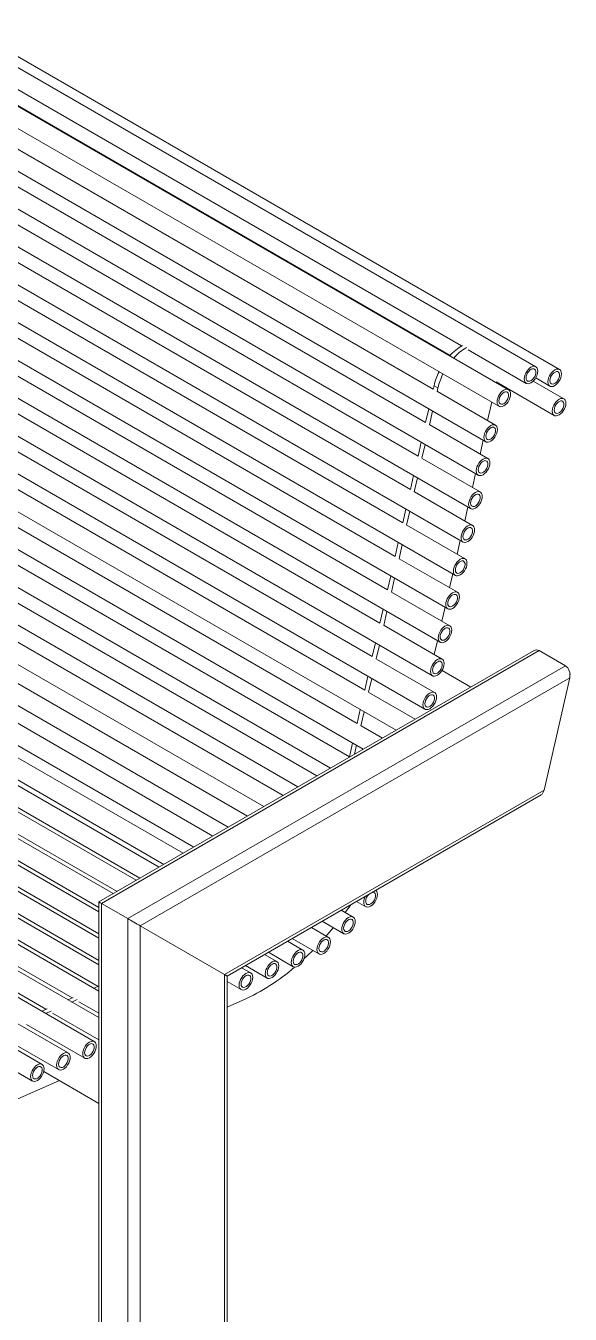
# Model space of a CAD drawing. Header units: millimetres. Extents: x -196 to 4512, y 61 to 3299.
# Drawn here: x 4066 to 4331, y 1122 to 1748 of the extents above; entities that cross this region are included whole.
import ezdxf

# ---------------------------------------------------------------- set-up
doc = ezdxf.new("R2010")
doc.units = ezdxf.units.MM
doc.layers.add('ZANO_R', color=7, linetype='Continuous', lineweight=0)

msp = doc.modelspace()

# ---------------------------------------------------------------- linework, layer by layer
at = {"layer": 'ZANO_R'}
for p, q in [((4314.33, 1582.4), (3522.37, 2039.59)), ((4325.87, 1581.04), (3533.91, 2038.23)), ((4301.09, 1571.22), (3509.13, 2028.41)), ((3504.47, 2020.33), (4296.43, 1563.14)), ((3498.09, 2003.1), (4290.05, 1545.91)), ((3494.39, 1986.84), (4286.35, 1529.65)), ((3490.68, 1970.58), (4282.64, 1513.39)), ((3486.98, 1954.32), (4278.94, 1497.13)), ((3483.27, 1938.05), (4275.23, 1480.87)), ((3479.56, 1921.79), (4271.52, 1464.61)), ((3475.86, 1905.53), (4267.82, 1448.34)), ((3472.15, 1889.27), (4264.11, 1432.08)), ((3468.45, 1873.01), (4260.41, 1415.82)), ((3464.74, 1856.75), (4246.32, 1405.55)), ((3461.04, 1840.49), (4230.39, 1396.35)), ((3457.33, 1824.23), (4214.45, 1387.15)), ((3453.63, 1808), (4198.54, 1377.97)), ((4191.38, 1373.83), (3452.82, 1800.19)), ((3448.15, 1792.11), (4182.04, 1368.44)), ((4173.98, 1363.79), (3444.32, 1785.01)), ((3439.65, 1776.93), (4164.64, 1358.4)), ((4157.24, 1354.13), (3433.57, 1771.89)), ((4142.67, 1345.72), (3421.52, 1762.03)), ((4131.06, 1339.01), (3409.04, 1755.83)), ((4119.9, 1332.57), (3396.35, 1750.27)), ((4108.74, 1326.13), (3383.67, 1744.71)), ((4101.7, 1317.31), (3370.98, 1739.14)), ((4101.7, 1304.42), (3358.29, 1733.58)), ((4036.72, 1731.88), (4278.18, 1592.49)), ((4101.7, 1291.54), (3345.61, 1728.02)), ((4101.7, 1278.65), (3332.92, 1722.46)), ((4099.51, 1254.15), (3307.55, 1711.33)), ((4101.7, 1265.77), (3320.23, 1716.9)), ((4264.43, 1571.48), (4021.78, 1711.56)), ((4050.4, 1716.27), (4272.68, 1587.94)), ((4086.82, 1248.58), (3294.86, 1705.77)), ((4074.13, 1243.02), (3282.17, 1700.21)), ((4260.73, 1555.21), (4018.07, 1695.3)), ((4257.02, 1538.95), (4014.36, 1679.04)), ((4253.32, 1522.69), (4010.66, 1662.78)), ((4249.61, 1506.43), (4006.95, 1646.52)), ((4245.91, 1490.17), (4003.25, 1630.26)), ((4242.2, 1473.91), (3999.54, 1613.99)), ((4238.49, 1457.65), (3995.84, 1597.73)), ((4281.37, 1590.64), (4309.66, 1574.31)), ((4234.79, 1441.39), (3992.13, 1581.47)), ((4264.82, 1573.18), (4264.43, 1571.47)), ((4266.71, 1572.09), (4264.82, 1573.18)), ((4295.05, 1575.03), (4323.34, 1558.7)), ((4295.1, 1574.68), (4295.17, 1574.96)), ((4328, 1566.78), (4313.09, 1575.39)), ((4314.29, 1576.95), (4321.21, 1572.96)), ((4266.71, 1572.09), (4266.32, 1570.38)), ((4294.72, 1553.99), (4266.43, 1570.32)), ((4231.08, 1425.13), (3988.42, 1565.21)), ((4262.26, 1561.95), (4260.73, 1555.21)), ((4264.15, 1560.86), (4262.61, 1554.12)), ((4290.89, 1556.2), (4292.93, 1565.16)), ((4227.38, 1408.87), (3984.72, 1548.95)), ((4291.01, 1537.73), (4262.73, 1554.06)), ((4258.56, 1545.69), (4257.02, 1538.95)), ((4260.44, 1544.6), (4258.91, 1537.86)), ((4287.19, 1539.94), (4288.72, 1546.68)), ((4287.31, 1521.47), (4259.02, 1537.8)), ((4223.67, 1392.61), (3981.01, 1532.69)), ((4254.85, 1529.43), (4253.32, 1522.69)), ((4283.48, 1523.68), (4285.02, 1530.42)), ((4256.74, 1528.34), (4255.2, 1521.6)), ((4283.6, 1505.21), (4255.32, 1521.54)), ((4207.87, 1383.36), (3977.31, 1516.46)), ((4251.15, 1513.17), (4249.61, 1506.43)), ((4253.03, 1512.08), (4251.5, 1505.34)), ((4279.78, 1507.42), (4281.31, 1514.16)), ((4279.9, 1488.95), (4251.61, 1505.28)), ((4247.44, 1496.91), (4245.9, 1490.17)), ((4249.33, 1495.82), (4247.79, 1489.08)), ((4276.07, 1491.16), (4277.61, 1497.89)), ((4276.19, 1472.69), (4247.91, 1489.02)), ((4243.74, 1480.65), (4242.2, 1473.9)), ((4245.62, 1479.56), (4244.08, 1472.82)), ((4272.36, 1474.9), (4273.9, 1481.63)), ((4272.48, 1456.43), (4244.2, 1472.76)), ((3947.92, 1464.19), (4147.91, 1348.74)), ((4240.03, 1464.39), (4238.49, 1457.64)), ((4241.92, 1463.3), (4240.38, 1456.56)), ((4268.66, 1458.64), (4270.19, 1465.37)), ((3935.87, 1454.33), (4133.34, 1340.33)), ((4268.78, 1440.17), (4240.49, 1456.49)), ((3923.39, 1448.12), (4121.73, 1333.63)), ((4236.32, 1448.13), (4234.79, 1441.38)), ((4264.95, 1442.38), (4266.49, 1449.11)), ((3910.7, 1442.56), (4110.57, 1327.18)), ((4313.53, 1444.35), (4101.7, 1322.06)), ((4102.95, 1321.34), (4315.93, 1444.29)), ((4238.21, 1447.04), (4236.67, 1440.29)), ((4328.75, 1436.89), (4315.93, 1444.29)), ((3898.02, 1437), (4101.7, 1319.42)), ((4115.77, 1313.94), (4328.75, 1436.89)), ((4265.07, 1423.91), (4236.79, 1440.23)), ((4330.06, 1435.61), (4330.06, 1435.61)), ((4330.06, 1435.61), (4330.06, 1435.6)), ((4330.06, 1435.61), (4330.06, 1435.61)), ((3885.33, 1431.44), (4101.7, 1306.53)), ((4121.8, 1310.45), (4330.85, 1431.14)), ((4232.62, 1431.86), (4231.08, 1425.12)), ((4234.5, 1430.78), (4232.97, 1424.03)), ((4282.76, 1426.59), (4268.73, 1434.69)), ((4318.4, 1376.48), (4330.85, 1431.14)), ((4330.9, 1433.42), (4331.06, 1432.99)), ((4330.96, 1432.97), (4331.06, 1432.99)), ((4331.06, 1432.99), (4330.98, 1432.64)), ((3872.64, 1425.88), (4101.7, 1293.65)), ((4255.66, 1410.94), (4233.08, 1423.97)), ((3859.96, 1420.31), (4101.38, 1280.95)), ((3847.27, 1414.75), (4088.69, 1275.38)), ((4228.91, 1415.6), (4227.38, 1408.86)), ((4230.8, 1414.51), (4229.26, 1407.77)), ((3834.58, 1409.19), (4076, 1269.82)), ((4239.72, 1401.74), (4229.38, 1407.71)), ((4225.21, 1399.34), (4223.67, 1392.6)), ((4227.09, 1398.25), (4226.1, 1393.88)), ((4162.91, 1286.72), (4318.4, 1376.48)), ((4164.16, 1286), (4316.87, 1374.15)), ((4101.7, 1322.06), (4101.7, 1000.89)), ((4102.95, 1321.34), (4115.77, 1313.94)), ((4102.95, 1000.17), (4102.95, 1321.34)), ((4225.52, 1314.71), (4219.71, 1318.06)), ((4227.11, 1322.34), (4231.61, 1319.74)), ((4115.77, 992.77), (4115.77, 1313.94)), ((4121.8, 1310.45), (4162.91, 1286.72)), ((4121.8, 992.77), (4121.8, 1310.45)), ((4210.38, 1312.67), (4220.86, 1306.62)), ((4195.81, 1304.27), (4208.81, 1296.76)), ((4213.48, 1304.84), (4205.14, 1309.66)), ((4184.2, 1297.56), (4196.33, 1290.56)), ((4201, 1298.64), (4193.53, 1302.95)), ((4173.04, 1291.12), (4183.65, 1285)), ((4188.31, 1293.08), (4182.37, 1296.51)), ((4164.16, 1286), (4162.91, 1286.72)), ((4162.91, 1016.5), (4162.91, 1286.72)), ((4164.16, 1017.22), (4164.16, 1286)), ((4175.63, 1287.52), (4171.21, 1290.07)), ((4101.7, 1281.09), (4099.3, 1280.04)), ((4101.7, 1279.17), (4101.19, 1278.95)), ((4164.16, 1283.36), (4170.96, 1279.43)), ((4089.25, 1275.63), (4086.62, 1274.47)), ((4091.13, 1274.54), (4088.5, 1273.38)), ((4091.93, 1273.51), (4101.7, 1267.88)), ((4164.16, 1270.92), (4171.86, 1274.29)), ((4076.56, 1270.07), (4073.93, 1268.91)), ((4078.45, 1268.98), (4075.81, 1267.82)), ((4079.24, 1267.95), (4101.7, 1254.99)), ((4066.56, 1262.39), (4094.84, 1246.06)), ((4053.87, 1256.83), (4082.15, 1240.5)), ((4041.18, 1251.27), (4069.47, 1234.94)), ((3996.78, 1197.53), (4082.55, 1235.14)), ((4074.92, 1239.54), (4101.7, 1224.08))]:
    msp.add_line(p, q, dxfattribs=at)
at = {"layer": 'ZANO_R', "flags": 128}
for points in [[(4308.69, 1576.45), (4308.78, 1575.65), (4309.02, 1574.99), (4309.41, 1574.49), (4309.93, 1574.19), (4310.56, 1574.1), (4311.26, 1574.22), (4311.99, 1574.55), (4312.73, 1575.06), (4313.42, 1575.75), (4314.05, 1576.56), (4314.57, 1577.47), (4314.97, 1578.42), (4315.21, 1579.36), (4315.29, 1580.26), (4315.21, 1581.06), (4314.97, 1581.73), (4314.57, 1582.22), (4314.05, 1582.52), (4313.42, 1582.62), (4312.73, 1582.49), (4311.99, 1582.17), (4311.26, 1581.65), (4310.56, 1580.96), (4309.93, 1580.15), (4309.41, 1579.24), (4309.02, 1578.29), (4308.78, 1577.35), (4308.69, 1576.45)], [(4309.64, 1576.99), (4309.72, 1576.31), (4309.98, 1575.78), (4310.38, 1575.44), (4310.91, 1575.31), (4311.51, 1575.41), (4312.15, 1575.73), (4312.78, 1576.25), (4313.35, 1576.92), (4313.82, 1577.69), (4314.15, 1578.52), (4314.33, 1579.33), (4314.33, 1580.07), (4314.15, 1580.69), (4313.82, 1581.13), (4313.35, 1581.36), (4312.78, 1581.38), (4312.15, 1581.16), (4311.51, 1580.74), (4310.91, 1580.15), (4310.38, 1579.42), (4309.98, 1578.61), (4309.72, 1577.78), (4309.64, 1576.99)], [(4320.24, 1575.1), (4320.32, 1574.3), (4320.57, 1573.63), (4320.96, 1573.14), (4321.48, 1572.83), (4322.11, 1572.74), (4322.81, 1572.86), (4323.54, 1573.19), (4324.27, 1573.71), (4324.97, 1574.39), (4325.6, 1575.21), (4326.12, 1576.11), (4326.51, 1577.06), (4326.76, 1578.01), (4326.84, 1578.91), (4326.76, 1579.71), (4326.51, 1580.37), (4326.12, 1580.87), (4325.6, 1581.17), (4324.97, 1581.26), (4324.27, 1581.14), (4323.54, 1580.81), (4322.81, 1580.29), (4322.11, 1579.61), (4321.48, 1578.79), (4320.96, 1577.89), (4320.57, 1576.94), (4320.32, 1575.99), (4320.24, 1575.1)], [(4321.18, 1575.64), (4321.27, 1574.96), (4321.53, 1574.42), (4321.93, 1574.08), (4322.46, 1573.96), (4323.06, 1574.06), (4323.7, 1574.38), (4324.33, 1574.89), (4324.9, 1575.56), (4325.37, 1576.34), (4325.7, 1577.16), (4325.88, 1577.98), (4325.88, 1578.72), (4325.7, 1579.33), (4325.37, 1579.77), (4324.9, 1580.01), (4324.33, 1580.02), (4323.7, 1579.81), (4323.06, 1579.39), (4322.46, 1578.79), (4321.93, 1578.06), (4321.53, 1577.25), (4321.27, 1576.43), (4321.18, 1575.64)], [(4295.46, 1565.28), (4295.54, 1564.48), (4295.79, 1563.81), (4296.18, 1563.32), (4296.7, 1563.02), (4297.33, 1562.92), (4298.02, 1563.04), (4298.76, 1563.37), (4299.49, 1563.89), (4300.19, 1564.58), (4300.82, 1565.39), (4301.34, 1566.3), (4301.73, 1567.25), (4301.98, 1568.19), (4302.06, 1569.09), (4301.98, 1569.89), (4301.73, 1570.55), (4301.34, 1571.05), (4300.82, 1571.35), (4300.19, 1571.44), (4299.49, 1571.32), (4298.76, 1570.99), (4298.02, 1570.47), (4297.33, 1569.79), (4296.7, 1568.97), (4296.18, 1568.07), (4295.79, 1567.12), (4295.54, 1566.17), (4295.46, 1565.28)], [(4296.4, 1565.82), (4296.49, 1565.14), (4296.74, 1564.61), (4297.15, 1564.27), (4297.67, 1564.14), (4298.28, 1564.24), (4298.92, 1564.56), (4299.55, 1565.07), (4300.12, 1565.74), (4300.59, 1566.52), (4300.92, 1567.35), (4301.09, 1568.16), (4301.09, 1568.9), (4300.92, 1569.52), (4300.59, 1569.96), (4300.12, 1570.19), (4299.55, 1570.2), (4298.92, 1569.99), (4298.28, 1569.57), (4297.67, 1568.97), (4297.15, 1568.24), (4296.74, 1567.43), (4296.49, 1566.61), (4296.4, 1565.82)], [(4322.37, 1560.84), (4322.45, 1560.04), (4322.7, 1559.37), (4323.09, 1558.88), (4323.61, 1558.57), (4324.24, 1558.48), (4324.94, 1558.6), (4325.67, 1558.93), (4326.41, 1559.45), (4327.1, 1560.13), (4327.73, 1560.95), (4328.25, 1561.85), (4328.64, 1562.8), (4328.89, 1563.75), (4328.97, 1564.65), (4328.89, 1565.45), (4328.64, 1566.11), (4328.25, 1566.61), (4327.73, 1566.91), (4327.1, 1567), (4326.41, 1566.88), (4325.67, 1566.55), (4324.94, 1566.03), (4324.24, 1565.35), (4323.61, 1564.53), (4323.09, 1563.63), (4322.7, 1562.68), (4322.45, 1561.73), (4322.37, 1560.84)], [(4323.31, 1561.38), (4323.4, 1560.7), (4323.66, 1560.16), (4324.06, 1559.82), (4324.59, 1559.7), (4325.19, 1559.8), (4325.83, 1560.12), (4326.46, 1560.63), (4327.03, 1561.3), (4327.5, 1562.08), (4327.83, 1562.9), (4328.01, 1563.72), (4328.01, 1564.46), (4327.83, 1565.07), (4327.5, 1565.51), (4327.03, 1565.75), (4326.46, 1565.76), (4325.83, 1565.55), (4325.19, 1565.13), (4324.59, 1564.53), (4324.06, 1563.8), (4323.66, 1562.99), (4323.4, 1562.16), (4323.31, 1561.38)], [(4289.09, 1548.05), (4289.17, 1547.25), (4289.41, 1546.58), (4289.81, 1546.09), (4290.33, 1545.78), (4290.95, 1545.69), (4291.65, 1545.81), (4292.39, 1546.14), (4293.12, 1546.66), (4293.82, 1547.34), (4294.44, 1548.16), (4294.97, 1549.07), (4295.36, 1550.01), (4295.6, 1550.96), (4295.68, 1551.86), (4295.6, 1552.66), (4295.36, 1553.32), (4294.97, 1553.82), (4294.44, 1554.12), (4293.82, 1554.21), (4293.12, 1554.09), (4292.39, 1553.76), (4291.65, 1553.24), (4290.95, 1552.56), (4290.33, 1551.74), (4289.81, 1550.84), (4289.41, 1549.89), (4289.17, 1548.94), (4289.09, 1548.05)], [(4290.03, 1548.59), (4290.12, 1547.91), (4290.37, 1547.37), (4290.78, 1547.03), (4291.3, 1546.91), (4291.91, 1547.01), (4292.55, 1547.33), (4293.17, 1547.84), (4293.74, 1548.51), (4294.21, 1549.29), (4294.55, 1550.12), (4294.72, 1550.93), (4294.72, 1551.67), (4294.55, 1552.28), (4294.21, 1552.72), (4293.74, 1552.96), (4293.17, 1552.97), (4292.55, 1552.76), (4291.91, 1552.34), (4291.3, 1551.74), (4290.78, 1551.01), (4290.37, 1550.2), (4290.12, 1549.38), (4290.03, 1548.59)], [(4285.38, 1531.79), (4285.46, 1530.99), (4285.71, 1530.32), (4286.1, 1529.83), (4286.62, 1529.52), (4287.25, 1529.43), (4287.95, 1529.55), (4288.68, 1529.88), (4289.41, 1530.4), (4290.11, 1531.08), (4290.74, 1531.9), (4291.26, 1532.8), (4291.65, 1533.75), (4291.9, 1534.7), (4291.98, 1535.6), (4291.9, 1536.4), (4291.65, 1537.06), (4291.26, 1537.56), (4290.74, 1537.86), (4290.11, 1537.95), (4289.41, 1537.83), (4288.68, 1537.5), (4287.95, 1536.98), (4287.25, 1536.3), (4286.62, 1535.48), (4286.1, 1534.58), (4285.71, 1533.63), (4285.46, 1532.68), (4285.38, 1531.79)], [(4286.32, 1532.33), (4286.41, 1531.65), (4286.67, 1531.11), (4287.07, 1530.77), (4287.6, 1530.65), (4288.2, 1530.75), (4288.84, 1531.07), (4289.47, 1531.58), (4290.04, 1532.25), (4290.51, 1533.03), (4290.84, 1533.85), (4291.01, 1534.67), (4291.01, 1535.41), (4290.84, 1536.02), (4290.51, 1536.46), (4290.04, 1536.7), (4289.47, 1536.71), (4288.84, 1536.5), (4288.2, 1536.08), (4287.6, 1535.48), (4287.07, 1534.75), (4286.67, 1533.94), (4286.41, 1533.11), (4286.32, 1532.33)], [(4281.67, 1515.52), (4281.76, 1514.72), (4282, 1514.06), (4282.39, 1513.56), (4282.92, 1513.26), (4283.54, 1513.17), (4284.24, 1513.29), (4284.97, 1513.62), (4285.71, 1514.14), (4286.41, 1514.82), (4287.03, 1515.64), (4287.55, 1516.54), (4287.95, 1517.49), (4288.19, 1518.44), (4288.27, 1519.33), (4288.19, 1520.13), (4287.95, 1520.8), (4287.55, 1521.29), (4287.03, 1521.6), (4286.41, 1521.69), (4285.71, 1521.57), (4284.97, 1521.24), (4284.24, 1520.72), (4283.54, 1520.04), (4282.92, 1519.22), (4282.39, 1518.32), (4282, 1517.37), (4281.76, 1516.42), (4281.67, 1515.52)], [(4282.62, 1516.07), (4282.7, 1515.39), (4282.96, 1514.85), (4283.37, 1514.51), (4283.89, 1514.39), (4284.49, 1514.49), (4285.13, 1514.81), (4285.76, 1515.32), (4286.33, 1515.99), (4286.8, 1516.77), (4287.14, 1517.59), (4287.31, 1518.41), (4287.31, 1519.15), (4287.14, 1519.76), (4286.8, 1520.2), (4286.33, 1520.44), (4285.76, 1520.45), (4285.13, 1520.24), (4284.49, 1519.82), (4283.89, 1519.22), (4283.37, 1518.49), (4282.96, 1517.68), (4282.7, 1516.85), (4282.62, 1516.07)], [(4277.97, 1499.26), (4278.05, 1498.46), (4278.3, 1497.8), (4278.69, 1497.3), (4279.21, 1497), (4279.84, 1496.91), (4280.53, 1497.03), (4281.27, 1497.36), (4282, 1497.88), (4282.7, 1498.56), (4283.33, 1499.38), (4283.85, 1500.28), (4284.24, 1501.23), (4284.49, 1502.18), (4284.57, 1503.07), (4284.49, 1503.87), (4284.24, 1504.54), (4283.85, 1505.03), (4283.33, 1505.34), (4282.7, 1505.43), (4282, 1505.31), (4281.27, 1504.98), (4280.53, 1504.46), (4279.84, 1503.78), (4279.21, 1502.96), (4278.69, 1502.06), (4278.3, 1501.11), (4278.05, 1500.16), (4277.97, 1499.26)], [(4278.91, 1499.81), (4279, 1499.12), (4279.25, 1498.59), (4279.66, 1498.25), (4280.18, 1498.13), (4280.79, 1498.23), (4281.43, 1498.55), (4282.06, 1499.06), (4282.63, 1499.73), (4283.1, 1500.51), (4283.43, 1501.33), (4283.6, 1502.15), (4283.6, 1502.89), (4283.43, 1503.5), (4283.1, 1503.94), (4282.63, 1504.18), (4282.06, 1504.19), (4281.43, 1503.98), (4280.79, 1503.56), (4280.18, 1502.96), (4279.66, 1502.23), (4279.25, 1501.42), (4279, 1500.59), (4278.91, 1499.81)], [(4274.26, 1483), (4274.35, 1482.2), (4274.59, 1481.54), (4274.98, 1481.04), (4275.51, 1480.74), (4276.13, 1480.65), (4276.83, 1480.77), (4277.56, 1481.1), (4278.3, 1481.62), (4278.99, 1482.3), (4279.62, 1483.12), (4280.14, 1484.02), (4280.54, 1484.97), (4280.78, 1485.92), (4280.86, 1486.81), (4280.78, 1487.61), (4280.54, 1488.28), (4280.14, 1488.77), (4279.62, 1489.07), (4278.99, 1489.17), (4278.3, 1489.05), (4277.56, 1488.72), (4276.83, 1488.2), (4276.13, 1487.51), (4275.51, 1486.7), (4274.98, 1485.79), (4274.59, 1484.84), (4274.35, 1483.9), (4274.26, 1483)], [(4275.21, 1483.55), (4275.29, 1482.86), (4275.55, 1482.33), (4275.95, 1481.99), (4276.48, 1481.87), (4277.08, 1481.97), (4277.72, 1482.29), (4278.35, 1482.8), (4278.92, 1483.47), (4279.39, 1484.25), (4279.72, 1485.07), (4279.9, 1485.89), (4279.9, 1486.63), (4279.72, 1487.24), (4279.39, 1487.68), (4278.92, 1487.92), (4278.35, 1487.93), (4277.72, 1487.72), (4277.08, 1487.3), (4276.48, 1486.7), (4275.95, 1485.97), (4275.55, 1485.16), (4275.29, 1484.33), (4275.21, 1483.55)], [(4270.56, 1466.74), (4270.64, 1465.94), (4270.88, 1465.28), (4271.28, 1464.78), (4271.8, 1464.48), (4272.43, 1464.39), (4273.12, 1464.51), (4273.86, 1464.84), (4274.59, 1465.36), (4275.29, 1466.04), (4275.91, 1466.86), (4276.44, 1467.76), (4276.83, 1468.71), (4277.07, 1469.66), (4277.16, 1470.55), (4277.07, 1471.35), (4276.83, 1472.02), (4276.44, 1472.51), (4275.91, 1472.81), (4275.29, 1472.91), (4274.59, 1472.79), (4273.86, 1472.46), (4273.12, 1471.94), (4272.43, 1471.25), (4271.8, 1470.44), (4271.28, 1469.53), (4270.88, 1468.58), (4270.64, 1467.64), (4270.56, 1466.74)], [(4271.5, 1467.29), (4271.59, 1466.6), (4271.84, 1466.07), (4272.25, 1465.73), (4272.77, 1465.6), (4273.38, 1465.71), (4274.02, 1466.02), (4274.65, 1466.54), (4275.22, 1467.21), (4275.69, 1467.98), (4276.02, 1468.81), (4276.19, 1469.62), (4276.19, 1470.37), (4276.02, 1470.98), (4275.69, 1471.42), (4275.22, 1471.66), (4274.65, 1471.67), (4274.02, 1471.46), (4273.38, 1471.04), (4272.77, 1470.44), (4272.25, 1469.71), (4271.84, 1468.9), (4271.59, 1468.07), (4271.5, 1467.29)], [(4266.85, 1450.48), (4266.93, 1449.68), (4267.18, 1449.02), (4267.57, 1448.52), (4268.09, 1448.22), (4268.72, 1448.13), (4269.42, 1448.25), (4270.15, 1448.58), (4270.89, 1449.1), (4271.58, 1449.78), (4272.21, 1450.59), (4272.73, 1451.5), (4273.12, 1452.45), (4273.37, 1453.4), (4273.45, 1454.29), (4273.37, 1455.09), (4273.12, 1455.76), (4272.73, 1456.25), (4272.21, 1456.55), (4271.58, 1456.65), (4270.89, 1456.52), (4270.15, 1456.2), (4269.42, 1455.68), (4268.72, 1454.99), (4268.09, 1454.18), (4267.57, 1453.27), (4267.18, 1452.32), (4266.93, 1451.38), (4266.85, 1450.48)], [(4267.79, 1451.03), (4267.88, 1450.34), (4268.14, 1449.81), (4268.54, 1449.47), (4269.07, 1449.34), (4269.67, 1449.44), (4270.31, 1449.76), (4270.94, 1450.28), (4271.51, 1450.95), (4271.98, 1451.72), (4272.31, 1452.55), (4272.49, 1453.36), (4272.49, 1454.1), (4272.31, 1454.72), (4271.98, 1455.16), (4271.51, 1455.39), (4270.94, 1455.41), (4270.31, 1455.19), (4269.67, 1454.77), (4269.07, 1454.18), (4268.54, 1453.45), (4268.14, 1452.64), (4267.88, 1451.81), (4267.79, 1451.03)], [(4263.15, 1434.22), (4263.23, 1433.42), (4263.47, 1432.76), (4263.87, 1432.26), (4264.39, 1431.96), (4265.01, 1431.87), (4265.71, 1431.99), (4266.45, 1432.31), (4267.18, 1432.83), (4267.88, 1433.52), (4268.5, 1434.33), (4269.03, 1435.24), (4269.42, 1436.19), (4269.66, 1437.13), (4269.75, 1438.03), (4269.66, 1438.83), (4269.42, 1439.49), (4269.03, 1439.99), (4268.5, 1440.29), (4267.88, 1440.38), (4267.18, 1440.26), (4266.45, 1439.94), (4265.71, 1439.42), (4265.01, 1438.73), (4264.39, 1437.92), (4263.87, 1437.01), (4263.47, 1436.06), (4263.23, 1435.12), (4263.15, 1434.22)], [(4264.09, 1434.76), (4264.18, 1434.08), (4264.43, 1433.55), (4264.84, 1433.21), (4265.36, 1433.08), (4265.97, 1433.18), (4266.61, 1433.5), (4267.23, 1434.02), (4267.8, 1434.69), (4268.27, 1435.46), (4268.61, 1436.29), (4268.78, 1437.1), (4268.78, 1437.84), (4268.61, 1438.46), (4268.27, 1438.9), (4267.8, 1439.13), (4267.23, 1439.15), (4266.61, 1438.93), (4265.97, 1438.51), (4265.36, 1437.92), (4264.84, 1437.19), (4264.43, 1436.38), (4264.18, 1435.55), (4264.09, 1434.76)], [(4259.44, 1417.96), (4259.52, 1417.16), (4259.77, 1416.49), (4260.16, 1416), (4260.68, 1415.7), (4261.31, 1415.6), (4262.01, 1415.73), (4262.74, 1416.05), (4263.47, 1416.57), (4264.17, 1417.26), (4264.8, 1418.07), (4265.32, 1418.98), (4265.71, 1419.93), (4265.96, 1420.87), (4266.04, 1421.77), (4265.96, 1422.57), (4265.71, 1423.23), (4265.32, 1423.73), (4264.8, 1424.03), (4264.17, 1424.12), (4263.47, 1424), (4262.74, 1423.67), (4262.01, 1423.16), (4261.31, 1422.47), (4260.68, 1421.66), (4260.16, 1420.75), (4259.77, 1419.8), (4259.52, 1418.85), (4259.44, 1417.96)], [(4260.38, 1418.5), (4260.47, 1417.82), (4260.73, 1417.29), (4261.13, 1416.95), (4261.66, 1416.82), (4262.26, 1416.92), (4262.9, 1417.24), (4263.53, 1417.76), (4264.1, 1418.43), (4264.57, 1419.2), (4264.9, 1420.03), (4265.07, 1420.84), (4265.07, 1421.58), (4264.9, 1422.2), (4264.57, 1422.64), (4264.1, 1422.87), (4263.53, 1422.88), (4262.9, 1422.67), (4262.26, 1422.25), (4261.66, 1421.65), (4261.13, 1420.92), (4260.73, 1420.12), (4260.47, 1419.29), (4260.38, 1418.5)], [(4230.65, 1321.87), (4230.73, 1321.07), (4230.97, 1320.41), (4231.37, 1319.91), (4231.89, 1319.61), (4232.52, 1319.52), (4233.21, 1319.64), (4233.95, 1319.97), (4234.68, 1320.49), (4235.38, 1321.17), (4236, 1321.99), (4236.53, 1322.89), (4236.92, 1323.84), (4237.16, 1324.79), (4237.25, 1325.68), (4237.16, 1326.48), (4236.92, 1327.15), (4236.53, 1327.64), (4236.43, 1327.72)], [(4231.59, 1322.42), (4231.68, 1321.73), (4231.93, 1321.2), (4232.34, 1320.86), (4232.86, 1320.74), (4233.47, 1320.84), (4234.11, 1321.16), (4234.74, 1321.67), (4235.31, 1322.34), (4235.78, 1323.12), (4236.11, 1323.94), (4236.28, 1324.76), (4236.28, 1325.5), (4236.11, 1326.11), (4235.78, 1326.55), (4235.31, 1326.79), (4234.87, 1326.82)], [(4221.61, 1316.97), (4221.99, 1317.49), (4224.28, 1320.7)], [(4219.89, 1308.76), (4219.97, 1307.96), (4220.22, 1307.29), (4220.61, 1306.8), (4221.13, 1306.5), (4221.76, 1306.4), (4222.46, 1306.53), (4223.19, 1306.85), (4223.93, 1307.37), (4224.62, 1308.06), (4225.25, 1308.87), (4225.77, 1309.78), (4226.16, 1310.73), (4226.41, 1311.67), (4226.49, 1312.57), (4226.41, 1313.37), (4226.16, 1314.03), (4225.77, 1314.53), (4225.25, 1314.83), (4224.62, 1314.92), (4223.93, 1314.8), (4223.19, 1314.47), (4222.46, 1313.96), (4221.76, 1313.27), (4221.13, 1312.46), (4220.61, 1311.55), (4220.22, 1310.6), (4219.97, 1309.66), (4219.89, 1308.76)], [(4220.83, 1309.3), (4220.92, 1308.62), (4221.18, 1308.09), (4221.58, 1307.75), (4222.11, 1307.62), (4222.71, 1307.72), (4223.35, 1308.04), (4223.98, 1308.56), (4224.55, 1309.23), (4225.02, 1310), (4225.35, 1310.83), (4225.53, 1311.64), (4225.53, 1312.38), (4225.35, 1313), (4225.02, 1313.44), (4224.55, 1313.67), (4223.98, 1313.68), (4223.35, 1313.47), (4222.71, 1313.05), (4222.11, 1312.46), (4221.58, 1311.72), (4221.18, 1310.92), (4220.92, 1310.09), (4220.83, 1309.3)], [(4207.85, 1298.9), (4207.93, 1298.1), (4208.17, 1297.43), (4208.57, 1296.94), (4209.09, 1296.63), (4209.72, 1296.54), (4210.41, 1296.66), (4211.15, 1296.99), (4211.88, 1297.51), (4212.58, 1298.19), (4213.2, 1299.01), (4213.73, 1299.91), (4214.12, 1300.86), (4214.36, 1301.81), (4214.45, 1302.71), (4214.36, 1303.51), (4214.12, 1304.17), (4213.73, 1304.67), (4213.2, 1304.97), (4212.58, 1305.06), (4211.88, 1304.94), (4211.15, 1304.61), (4210.41, 1304.09), (4209.72, 1303.41), (4209.09, 1302.59), (4208.57, 1301.69), (4208.17, 1300.74), (4207.93, 1299.79), (4207.85, 1298.9)], [(4208.79, 1299.44), (4208.88, 1298.76), (4209.13, 1298.22), (4209.54, 1297.88), (4210.06, 1297.76), (4210.67, 1297.86), (4211.31, 1298.18), (4211.94, 1298.69), (4212.51, 1299.36), (4212.98, 1300.14), (4213.31, 1300.97), (4213.48, 1301.78), (4213.48, 1302.52), (4213.31, 1303.13), (4212.98, 1303.57), (4212.51, 1303.81), (4211.94, 1303.82), (4211.31, 1303.61), (4210.67, 1303.19), (4210.06, 1302.59), (4209.54, 1301.86), (4209.13, 1301.05), (4208.88, 1300.23), (4208.79, 1299.44)], [(4212.37, 1305.48), (4212.89, 1306.08), (4215.82, 1309.53)], [(4195.37, 1292.69), (4195.45, 1291.89), (4195.69, 1291.23), (4196.09, 1290.73), (4196.61, 1290.43), (4197.24, 1290.34), (4197.93, 1290.46), (4198.67, 1290.79), (4199.4, 1291.31), (4200.1, 1291.99), (4200.73, 1292.81), (4201.25, 1293.71), (4201.64, 1294.66), (4201.88, 1295.61), (4201.97, 1296.5), (4201.88, 1297.3), (4201.64, 1297.97), (4201.25, 1298.46), (4200.73, 1298.77), (4200.1, 1298.86), (4199.4, 1298.74), (4198.67, 1298.41), (4197.93, 1297.89), (4197.24, 1297.21), (4196.61, 1296.39), (4196.09, 1295.49), (4195.69, 1294.54), (4195.45, 1293.59), (4195.37, 1292.69)], [(4196.31, 1293.24), (4196.4, 1292.55), (4196.65, 1292.02), (4197.06, 1291.68), (4197.58, 1291.56), (4198.19, 1291.66), (4198.83, 1291.98), (4199.46, 1292.49), (4200.03, 1293.16), (4200.5, 1293.94), (4200.83, 1294.76), (4201, 1295.58), (4201, 1296.32), (4200.83, 1296.93), (4200.5, 1297.37), (4200.03, 1297.61), (4199.46, 1297.62), (4198.83, 1297.41), (4198.19, 1296.99), (4197.58, 1296.39), (4197.06, 1295.66), (4196.65, 1294.85), (4196.4, 1294.02), (4196.31, 1293.24)], [(4201.53, 1294.36), (4203.12, 1295.85), (4205.82, 1298.49)], [(4182.68, 1287.13), (4182.76, 1286.33), (4183.01, 1285.67), (4183.4, 1285.17), (4183.92, 1284.87), (4184.55, 1284.78), (4185.25, 1284.9), (4185.98, 1285.23), (4186.72, 1285.75), (4187.41, 1286.43), (4188.04, 1287.25), (4188.56, 1288.15), (4188.95, 1289.1), (4189.2, 1290.05), (4189.28, 1290.94), (4189.2, 1291.74), (4188.95, 1292.41), (4188.56, 1292.9), (4188.04, 1293.2), (4187.41, 1293.3), (4186.72, 1293.18), (4185.98, 1292.85), (4185.25, 1292.33), (4184.55, 1291.64), (4183.92, 1290.83), (4183.4, 1289.92), (4183.01, 1288.97), (4182.76, 1288.03), (4182.68, 1287.13)], [(4183.62, 1287.68), (4183.71, 1286.99), (4183.97, 1286.46), (4184.37, 1286.12), (4184.9, 1285.99), (4185.5, 1286.1), (4186.14, 1286.41), (4186.77, 1286.93), (4187.34, 1287.6), (4187.81, 1288.38), (4188.14, 1289.2), (4188.32, 1290.01), (4188.32, 1290.76), (4188.14, 1291.37), (4187.81, 1291.81), (4187.34, 1292.05), (4186.77, 1292.06), (4186.14, 1291.85), (4185.5, 1291.43), (4184.9, 1290.83), (4184.37, 1290.1), (4183.97, 1289.29), (4183.71, 1288.46), (4183.62, 1287.68)], [(4169.99, 1281.57), (4170.08, 1280.77), (4170.32, 1280.11), (4170.71, 1279.61), (4171.24, 1279.31), (4171.86, 1279.22), (4172.56, 1279.34), (4173.29, 1279.66), (4174.03, 1280.18), (4174.73, 1280.87), (4175.35, 1281.68), (4175.87, 1282.59), (4176.27, 1283.54), (4176.51, 1284.48), (4176.59, 1285.38), (4176.51, 1286.18), (4176.27, 1286.85), (4175.87, 1287.34), (4175.35, 1287.64), (4174.73, 1287.74), (4174.03, 1287.61), (4173.29, 1287.29), (4172.56, 1286.77), (4171.86, 1286.08), (4171.24, 1285.27), (4170.71, 1284.36), (4170.32, 1283.41), (4170.08, 1282.47), (4169.99, 1281.57)], [(4170.94, 1282.11), (4171.02, 1281.43), (4171.28, 1280.9), (4171.69, 1280.56), (4172.21, 1280.43), (4172.81, 1280.53), (4173.46, 1280.85), (4174.08, 1281.37), (4174.65, 1282.04), (4175.12, 1282.81), (4175.46, 1283.64), (4175.63, 1284.45), (4175.63, 1285.19), (4175.46, 1285.81), (4175.12, 1286.25), (4174.65, 1286.48), (4174.08, 1286.5), (4173.46, 1286.28), (4172.81, 1285.86), (4172.21, 1285.27), (4171.69, 1284.54), (4171.28, 1283.73), (4171.02, 1282.9), (4170.94, 1282.11)], [(4093.87, 1248.2), (4093.96, 1247.4), (4094.2, 1246.73), (4094.59, 1246.24), (4095.12, 1245.94), (4095.74, 1245.84), (4096.44, 1245.96), (4097.17, 1246.29), (4097.91, 1246.81), (4098.61, 1247.5), (4099.23, 1248.31), (4099.75, 1249.22), (4100.15, 1250.17), (4100.39, 1251.11), (4100.47, 1252.01), (4100.39, 1252.81), (4100.15, 1253.47), (4099.75, 1253.97), (4099.23, 1254.27), (4098.61, 1254.36), (4097.91, 1254.24), (4097.17, 1253.91), (4096.44, 1253.39), (4095.74, 1252.71), (4095.12, 1251.9), (4094.59, 1250.99), (4094.2, 1250.04), (4093.96, 1249.09), (4093.87, 1248.2)], [(4081.19, 1242.64), (4081.27, 1241.84), (4081.51, 1241.17), (4081.91, 1240.68), (4082.43, 1240.37), (4083.06, 1240.28), (4083.75, 1240.4), (4084.49, 1240.73), (4085.22, 1241.25), (4085.92, 1241.93), (4086.54, 1242.75), (4087.07, 1243.66), (4087.46, 1244.6), (4087.7, 1245.55), (4087.79, 1246.45), (4087.7, 1247.25), (4087.46, 1247.91), (4087.07, 1248.41), (4086.54, 1248.71), (4085.92, 1248.8), (4085.22, 1248.68), (4084.49, 1248.35), (4083.75, 1247.83), (4083.06, 1247.15), (4082.43, 1246.33), (4081.91, 1245.43), (4081.51, 1244.48), (4081.27, 1243.53), (4081.19, 1242.64)], [(4082.13, 1243.18), (4082.22, 1242.5), (4082.47, 1241.96), (4082.88, 1241.62), (4083.4, 1241.5), (4084.01, 1241.6), (4084.65, 1241.92), (4085.28, 1242.43), (4085.85, 1243.1), (4086.32, 1243.88), (4086.65, 1244.71), (4086.82, 1245.52), (4086.82, 1246.26), (4086.65, 1246.87), (4086.32, 1247.31), (4085.85, 1247.55), (4085.28, 1247.56), (4084.65, 1247.35), (4084.01, 1246.93), (4083.4, 1246.33), (4082.88, 1245.6), (4082.47, 1244.79), (4082.22, 1243.97), (4082.13, 1243.18)], [(4094.82, 1248.74), (4094.9, 1248.06), (4095.16, 1247.53), (4095.56, 1247.19), (4096.09, 1247.06), (4096.69, 1247.16), (4097.33, 1247.48), (4097.96, 1247.99), (4098.53, 1248.66), (4099, 1249.44), (4099.34, 1250.27), (4099.51, 1251.08), (4099.51, 1251.82), (4099.34, 1252.44), (4099, 1252.88), (4098.53, 1253.11), (4097.96, 1253.12), (4097.33, 1252.91), (4096.69, 1252.49), (4096.09, 1251.89), (4095.56, 1251.16), (4095.16, 1250.36), (4094.9, 1249.53), (4094.82, 1248.74)], [(4068.5, 1237.07), (4068.58, 1236.27), (4068.83, 1235.61), (4069.22, 1235.11), (4069.74, 1234.81), (4070.37, 1234.72), (4071.07, 1234.84), (4071.8, 1235.17), (4072.53, 1235.69), (4073.23, 1236.37), (4073.86, 1237.19), (4074.38, 1238.09), (4074.77, 1239.04), (4075.02, 1239.99), (4075.1, 1240.88), (4075.02, 1241.68), (4074.77, 1242.35), (4074.38, 1242.84), (4073.86, 1243.15), (4073.23, 1243.24), (4072.53, 1243.12), (4071.8, 1242.79), (4071.07, 1242.27), (4070.37, 1241.59), (4069.74, 1240.77), (4069.22, 1239.87), (4068.83, 1238.92), (4068.58, 1237.97), (4068.5, 1237.07)], [(4069.44, 1237.62), (4069.53, 1236.94), (4069.79, 1236.4), (4070.19, 1236.06), (4070.72, 1235.94), (4071.32, 1236.04), (4071.96, 1236.36), (4072.59, 1236.87), (4073.16, 1237.54), (4073.63, 1238.32), (4073.96, 1239.14), (4074.14, 1239.96), (4074.14, 1240.7), (4073.96, 1241.31), (4073.63, 1241.75), (4073.16, 1241.99), (4072.59, 1242), (4071.96, 1241.79), (4071.32, 1241.37), (4070.72, 1240.77), (4070.19, 1240.04), (4069.79, 1239.23), (4069.53, 1238.4), (4069.44, 1237.62)]]:
    msp.add_lwpolyline(points, dxfattribs=at)
at = {"layer": 'ZANO_R'}
for centre, radius, start, end in [((4290.98, 1571.35), 24.7, 119.84314, 138.44916), ((4292.86, 1570.26), 24.7, 119.84314, 138.44916), ((4295.58, 1565.98), 31.59, 153.70459, 166.82654), ((4297.47, 1564.89), 31.59, 153.70459, 166.82654), ((4237.37, 1321.63), 6.73, 151.47042, 177.95319), ((4236.76, 1322.17), 5.18, 136.20009, 177.2288), ((4128.02, 1370.59), 105.81, 294.47674, 310.68035)]:
    msp.add_arc(centre, radius, start, end, dxfattribs=at)
for centre, major_axis, ratio, start_param, end_param in [((4315.01, 1440.28), (-0.73, 4.34), 0.706193, 5.755604, 6.540921), ((4327.84, 1432.88), (-0.73, 4.34), 0.706193, 4.184808, 5.755604), ((4315.38, 1378.22), (-0.73, 4.34), 0.706193, 3.399328, 4.184808), ((4105.96, 1319.6), (4.27, -2.46), 0.00007, 2.356235, 3.141633), ((4105.96, 1319.6), (4.27, -2.46), 0.00007, 2.356235, 3.141552), ((4118.79, 1312.2), (4.27, -2.46), 0.00007, 0.785439, 2.356235), ((4118.79, 1312.2), (4.27, -2.46), 0.00007, 0.785439, 2.356235), ((4159.89, 1288.46), (4.27, -2.46), 0.00007, 0.000041, 0.785439)]:
    msp.add_ellipse(centre, major_axis=major_axis, ratio=ratio, start_param=start_param, end_param=end_param, dxfattribs=at)

doc.saveas('drawing.dxf')
